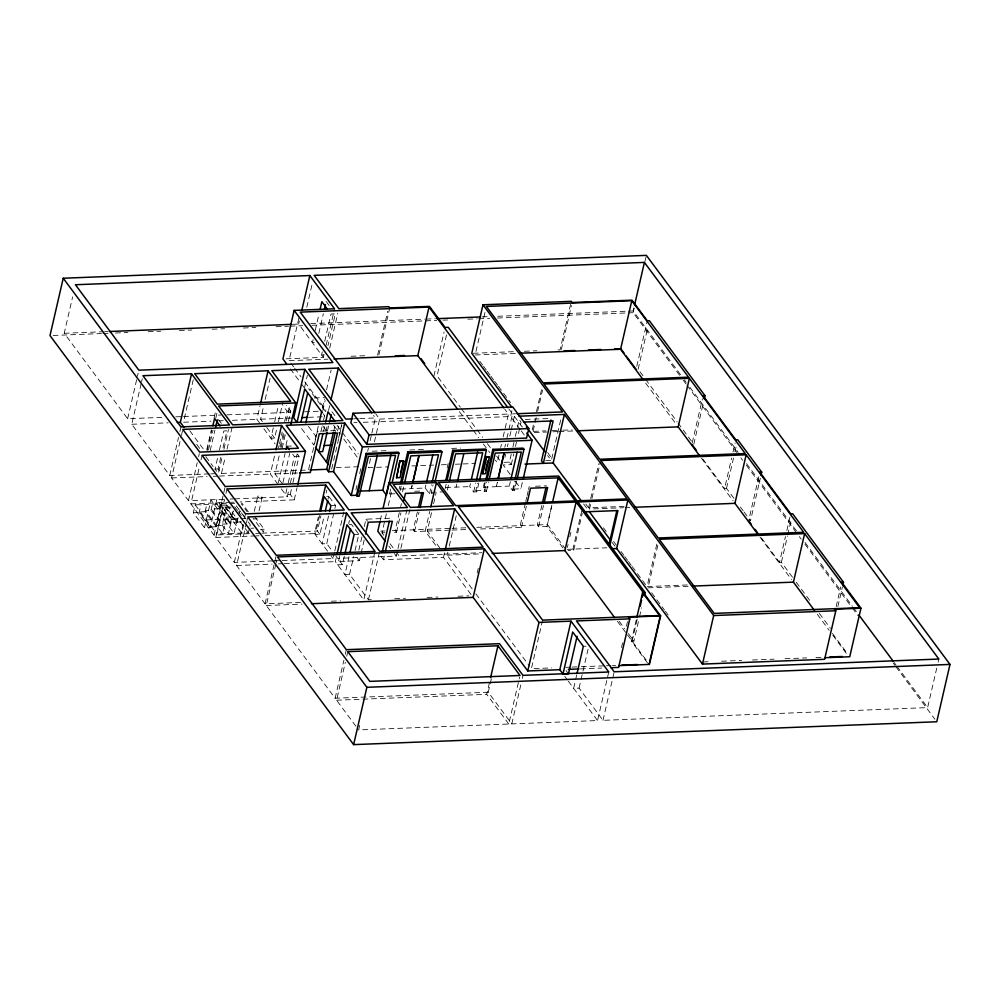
<?xml version="1.0" encoding="UTF-8"?>
<svg xmlns="http://www.w3.org/2000/svg" width="1000" height="1000" viewBox="0 0 1000 1000"><rect width="100%" height="100%" fill="white"/><g stroke="black" fill="none" stroke-linecap="round" stroke-linejoin="round"><path stroke-width="0.75" stroke-dasharray="5 3.75" d="M161.788 417.388L127.638 418.725L64.225 333.275L72.625 296.875M127.638 418.725L137.1 377.762M137.45 376.238L138.15 373.2M209.225 473.9L169.75 475.45L131.75 424.263L141.213 383.3M141.562 381.775L142.262 378.75M169.75 475.45L178.512 437.525M179.913 431.45L180.963 426.9M193.263 379.75L183.45 422.238L210.987 421.15M223.95 499.275L188.463 500.662L171.6 477.938L181.05 436.975M181.4 435.462L182.812 429.387M188.463 500.662L197.225 462.738M198.625 456.662L199.325 453.638M249.488 533.675L214 535.062L190.863 503.888L199.613 465.962M201.012 459.888L202.062 455.337M206.762 449.65L211.312 429.938M214.112 417.8L215.863 410.213M207.1 450.725L211.838 430.188M216.275 526.737L205.125 511.7L199.3 511.925L210.463 526.962L216.275 526.737L221.812 502.762L232.3 516.888L228.45 533.575L211 510.288L205.4 510.513L222.638 533.8L227.25 513.837L216.762 499.712L210.325 527.562L204.513 527.788L193.35 512.75L195.175 504.862L226.737 503.625L225.8 507.638L236.962 522.675L230.4 522.938L219.237 507.9L225.8 507.638M208.463 449.963L213.012 430.238M215.812 418.1L217.562 410.513M210.212 450.6L214.95 430.075M210.325 527.562L199.163 512.525L200.987 504.637M205.125 511.7L206.8 504.4M216.675 471.312L215.025 469.087L218.075 455.887M219.425 450.025L223.825 430.962L226.938 430.838L222.875 448.438M204.513 527.788L210.938 499.938L221.438 514.075L216.825 534.025L248.388 532.788L250.238 524.75L239.75 510.613L239.2 513M335.662 430.575L317.425 431.287L308.488 470.012L221.45 473.425L218.137 468.963L221.188 455.763M218.688 472.025L222.188 456.863M223.938 449.275L228.487 429.55M211 510.288L212.413 504.188M221.45 473.425L225.3 456.737M227.05 449.15L232.312 426.388M219.037 508.8L211.275 509.1L222.438 524.138L230.188 523.825L219.037 508.8L220.162 503.875M214 535.062L223.463 494.1M223.812 492.587L225.212 486.512M272.875 560.9L234.3 562.413L215.787 537.475L224.55 499.538M225.95 493.475L227 488.925M243.675 525L241.812 533.05L221.238 505.288L226.838 505.075L222.162 525.325L216.562 525.55M230.188 523.825L233.188 510.875L234.938 513.225M259.5 422.887L256.875 419.35L260.025 405.7M226.838 505.075L237.325 519.2L234.062 533.35L223.575 519.225M262.362 421.562L260.613 419.212L263.762 405.55M265.163 399.487L270.075 378.237M236.962 522.675L238.925 514.188M234.3 562.413L243.062 524.487M244.462 518.413L245.512 513.862M300.525 602.438L265.05 603.825L236.588 565.5L246.05 524.525M246.4 523.013L247.8 516.95M273.288 427.812L270.887 438.237L274.625 438.088L277.038 427.663M274.662 421.85L278.45 405.462M254.275 511.375L257.688 496.587M298.863 318.2L289.062 360.688L327.837 359.162M286.038 358.812L323.338 357.35L298.637 324.087L299.337 321.05M278.412 421.7L282.875 402.337M259.062 510.8L262.137 497.5M306.788 307.225L312.4 282.95M277.962 484.338L270.338 474.062L274.887 454.338M278.412 448.375L279.1 445.4M279.45 443.913L282.2 432M284.6 421.575L287.013 411.15L282.825 405.513M280.175 446.775L283.688 431.6M286.137 420.988L289.988 404.3M282.613 484.162L274.988 473.888L279.538 454.162M280.938 448.088L284.45 432.912M282.162 448.225L285.25 434.825M288.35 421.425L290.75 411L286.575 405.363M254.537 516.263L264.163 529.212L263.475 532.2L252.975 518.062M285.975 445.412L287.375 439.35M278.3 482.875L285.075 453.55M313.113 339.613L312.413 342.638L316.712 342.475M315.212 330.5L319.062 313.825M304.575 387.413L307.375 375.275M282.95 482.688L289.725 453.363M318.812 333.375L323.363 313.65M286.925 488.725L285.575 494.588L290.225 494.4L294.25 499.825L240.238 501.95M288.275 482.85L294.375 456.463L292.688 454.188M234.75 498.85L287.213 496.788L288.962 489.2M290.363 483.137L297.013 454.312M322.262 351.925L321.562 354.963L324.425 354.85M324.712 341.312L331.012 314L335.312 313.837L327.962 345.688M265.05 603.825L274.5 562.863M274.85 561.35L276.25 555.275M290.225 494.4L291.575 488.537M292.925 482.675L299.025 456.275L297.325 454M323.338 357.35L324.038 354.312M326.138 345.213L334.538 308.8M608.763 672L597.55 720.55L511.775 723.913L488.263 692.237L335.125 698.238L266.275 605.487L275.738 564.525M276.087 563.013L276.788 559.975M294.25 499.825L297.05 487.7M329.738 348.075L337.788 313.188M322.35 408.075L324.45 398.975M326.562 389.875L331.112 370.15M318.275 426.213L313.9 445.15L299.688 426.012M322.8 410.613L325.15 400.438M320.825 431.887L322.163 426.062M323.512 420.238L325.525 411.5L308.65 388.762M323.562 431.037L324.588 426.613M328.525 410.525L329.925 404.462M326.037 431L327.038 426.637M327.463 430.887L328.825 424.975M333.688 431.112L335.05 425.2M337.575 430.962L338.938 425.05M327.575 551.175L314.525 533.6L318.375 516.912M319.662 515.525L315.262 534.587L319.913 534.4L323.975 516.8M338.663 437.713L341.688 424.625M319.913 534.4L317.387 531.013L320.887 515.837M326.15 493.075L326.85 490.05M331.675 469.1L341.825 425.1M328.038 499.212L328.713 496.275L324.062 496.463M328.55 515.962L322.113 543.825L326.763 543.638L332.225 551M326.763 543.638L333.537 514.312M334.888 508.45L335.575 505.513L328.713 496.275M377.587 355.225L387.738 311.225M378.875 354.975L389.738 307.938M282.125 560.538L333.038 558.538L334.438 552.475M334.787 550.95L343.9 511.5M374.988 551.4L363.787 599.95L335.325 561.625L336.725 555.55M339.775 555.938L337.713 564.837L342.362 564.663L344.425 555.75M355.913 489.812L356.938 485.387M359.663 473.612L361.362 466.25M342.362 564.663L339.975 561.438L341.025 556.888M348.738 523.513L349.438 520.475M367.675 451.337L368.375 448.3M370.125 440.712L371.525 434.65M371.875 433.125L375.387 417.962L373.525 415.462M370.562 458.55L368.462 467.663L388.625 466.863M374.412 441.863L379.675 419.113L375.975 414.137M349.025 556.725L344.913 574.525L349.562 574.35L368.438 599.775L373.062 599.587M349.562 574.35L353.675 556.538M355.037 550.612L358.812 534.288L351.613 524.6L348.512 524.712M358.812 550.2L361.887 536.9M364.275 526.562L365.975 519.175L390.037 518.225L391.562 520.288M339.975 561.438L359.4 560.675L360.763 554.763M361.1 553.288L364.175 539.987M335.125 698.238L343.888 660.312M345.288 654.25L346.337 649.688M355.887 726.213L336.587 700.212L345.35 662.288M346.75 656.213L347.8 651.663M380.25 520.612L382 513.025M390.675 489.012L389.3 494.988L388.562 494L398.125 493.625M383.787 535.275L381.975 532.85L386.538 513.125M388.288 505.538L391.788 490.363M368.438 599.775L379.637 551.225M399.15 489.15L399.837 486.175M471 594.475L443.462 557.375L383.45 559.738L384.475 555.3M400.163 490.513L401.2 486.05M402.512 491.875L403.9 485.875M399.325 512.612L395.188 530.55L396.475 532.275L392.125 532.45M400.712 506.637L401.4 503.65M396.475 532.275L400.95 512.85M433.913 376L444.075 332.013M446.512 334.913L437.062 375.887L460.337 407.25M412.05 485.538L411.425 488.625L425.188 487.987L429.5 493.787L432.3 493.675L431.3 492.325L433.013 484.875M412.113 485.625L411.425 488.625L400.662 489.05M335.875 555.9L337.688 558.35L396.225 556.062L397.625 549.987M397.975 548.475L407.075 509.025M359.688 725.375L358.638 729.925L508.787 724.038L519.65 677M400.875 548.362L409.988 508.913M417.413 511.9L413.275 529.85L414.55 531.575L425.188 531.15L436.912 546.962M414.55 531.575L419.038 512.137M425.188 487.987L425.887 484.988M429.5 493.787L431.575 484.787M425.188 531.15L429.738 511.425M439.925 548.088L427.287 531.075L431.838 511.35M433.587 503.762L436.037 493.137M447.113 468L448.15 463.488M484.963 312.5L475.15 354.975L516.925 353.338M445.125 488.675L446.15 484.225M447.312 490.012L448.713 483.988M456.8 484.05L456.112 487.062M443.462 557.375L444.513 552.825M472.15 588.862L447.15 555.188L447.85 552.163M449.25 546.087L456.25 515.75M478.85 482.938L476.8 491.838L473.663 491.962L469.7 486.625L470.387 483.6M473.663 491.962L475.75 482.925M476.8 491.838L475.85 490.575L477.575 483.15M485.188 482.688L483.438 490.275L484.312 491.45L486.4 491.375L483.312 487.2L484.325 482.788M484.312 491.45L486.413 482.35M486.4 491.375L488.438 482.537M498.975 455.025L497.225 462.612L495.375 460.125M500.725 447.438L501.425 444.4M503.175 436.812L508.438 414.062L504.738 409.087M520.363 429.7L510.575 416.525L512.15 409.725M504.812 447.275L505.513 444.237M506.925 438.175L512.525 413.9L508.8 408.875M483.312 487.2L496.35 486.688L497.3 482.188M496.35 486.688L497.362 482.275M477.163 572.962L478.225 568.4M504.913 457.35L505.613 454.312M507.362 446.725L508.062 443.688M509.812 436.1L510.863 431.55M511.213 430.037L514.362 416.388L517.4 416.262M510.25 474.475L503.162 464.938L511.262 464.613L509.412 462.125L511.512 453.038M512.913 446.975L513.962 442.425M515.363 436.362L517.112 428.787M517.463 427.262L519.212 419.688L521.062 422.175L517.913 435.812M511.262 464.613L513.713 454M515.462 446.425L516.512 441.875M516.6 481.163L514.5 490.262L512.475 490.35L509.325 486.087L510.337 481.675M512.475 490.35L514.525 481.512M514.5 490.262L513.625 489.087L515.375 481.512M532.25 429.913L534.35 420.812M536.45 411.7L541.7 388.95M533.088 431.05L536.237 417.4M537.638 411.325L542.55 390.087M513.625 489.087L520.875 488.8L522.625 481.225M570.588 304.35L560.075 349.862L556.975 349.988M525.413 503.05L520.188 525.65L521.475 527.375L478.237 529.075M525.763 501.55L526.8 497.025M527.15 495.525L528.188 491M528.538 489.5L529.237 486.488M561.3 349.525L571.462 305.525M521.475 527.375L526.337 506.287M508.787 724.038L486.737 694.325L489.538 682.188M488.263 692.237L491.413 678.575M551.675 458.975L561.125 418M541.85 505.4L537.325 524.975L538.612 526.7L546.962 526.375L563.212 548.263M538.612 526.7L543.475 505.613M546.962 526.375L551.875 505.138M565.862 549.4L547.438 524.587L551.987 504.862M511.775 723.913L520.887 684.475M522.288 678.4L522.987 675.362M542.6 620.138L531.388 668.688L551.663 667.887M567.375 547.463L568.075 544.438M569.825 536.85L570.875 532.3M581.75 510.85L572.925 549.125L573.737 550.225L568.088 550.45M573.737 550.225L582.225 513.425M680.575 374.775L633.2 310.963L633.913 307.925M679.562 375.25L633.138 312.7L634.175 308.175M644.975 261.4L646.025 256.875M624.163 506.4L588.587 507.8L590.337 500.213M590.688 498.688L598.737 463.8M590.562 504.487L589.513 509.05L623.55 507.713M591.962 498.425L600.363 462.013M636.788 366.3L646.938 322.312M638.125 369.263L647.938 326.775M576.737 674.825L573.625 688.325L579.075 688.112L603 720.337L927.625 707.6L936.737 668.162M579.075 688.112L588.075 649.112M603 720.337L614.2 671.787M621.525 647.463L622.575 642.913M626.425 626.225L627.475 621.675M647.463 662.887L631.35 641.175L636.6 618.425M632.137 641.15L637.388 618.387M631.35 641.175L633.913 641.075L639.163 618.325M639.513 616.8L641.612 607.7M687.25 584.963L647.025 586.538L657.188 542.537M657.812 545.363L648 587.85L688.225 586.263M692.25 442.8L702.412 398.812M693.787 444.25L703.6 401.763M733.9 498.288L726.513 488.338L724.625 488.413L731.637 458.075M733.037 452L735.138 442.9M726.513 488.338L733.525 458M734.925 451.925L736.325 445.863M758.787 476.75L748.625 520.75L750.512 520.675L760.325 478.2M792.513 577.25L781.4 562.288L779.525 562.362L785.475 536.575M786.875 530.5L790.025 516.85M781.4 562.288L787.362 536.5M787.712 534.975L791.213 519.812M836.162 606.638L840.725 586.912M837.9 606.562L842.45 586.838M938.138 662.087L938.838 659.05M64.225 333.275L103.038 331.763M104.588 331.7L107.688 331.575M292.425 324.325L298.637 324.087M310.725 323.612L424.45 319.15M426.012 319.088L435.363 318.725M482.1 316.887L488.325 316.65M497.675 316.275L626.975 311.2M628.538 311.15L633.2 310.963M53.113 335.462L101.45 333.562M103.012 333.5L109.25 333.25M115.487 333.013L127.963 332.525M148.225 331.725L160.7 331.238M179.412 330.5L191.887 330.012M212.15 329.225L224.625 328.725M243.337 328L255.812 327.512M276.075 326.712L288.55 326.225M290.113 326.163L302.587 325.675M311.938 325.3L436.675 320.412M442.912 320.163L447.587 319.988M467.863 319.188L477.212 318.825M478.775 318.762L489.688 318.337M497.488 318.025L626.9 312.95M628.45 312.887L633.138 312.7M351.05 356.262L368.225 355.588M473.338 353.275L515.15 351.625M524.45 351.262L536.838 350.775M314.375 397.975L324.387 397.587M287.013 411.15L290.75 411M175.763 416.838L181.962 416.587M183.512 416.525L220.763 415.062M226.975 414.825L290.613 412.325M304.575 411.775L321.65 411.112M131.75 424.263L168.188 422.837M218.637 420.85L223.225 420.675M232.4 420.312L256.875 419.35M260.613 419.212L293.675 417.912M308.463 417.325L325.575 416.662M353.6 418.812L358.275 418.625M359.825 418.562L375.387 417.962M379.675 419.113L508.438 414.062M512.525 413.9L515.55 413.775M353.95 422.675L357.05 422.55M363.25 422.312L510.575 416.525M525.325 419.45L551.287 418.425M533.438 431.362L545.825 430.887M552.013 430.637L561.287 430.275M562.837 430.213L572.125 429.85M534.288 432.5L546.663 432.025M552.85 431.775L557.5 431.6M559.038 431.538L574.513 430.925M286.762 446.213L291.413 446.037M372.312 451.225L387.425 450.625M409.675 450.025L423.438 449.4M451.625 448.425L460.637 448.062M294.375 456.463L299.025 456.275M215.025 469.087L218.137 468.963M336.175 467.6L361.062 466.625M210.75 473.85L216.812 473.612M411.9 465.95L433.625 465.1M441.375 464.8L447.587 464.55M455.337 464.25L461.55 464.012M463.1 463.95L475.513 463.462M504.012 462.337L509.412 462.125M545.7 460.712L551.325 460.487L547.625 455.5M171.6 477.938L207.087 476.55M213.25 476.3L217.887 476.125M219.425 476.062L270.338 474.062M274.988 473.888L298.038 472.975M445.588 487.475L469.7 486.625M496.275 486.6L509.325 486.087M535.462 486.238L546.375 485.812M414.712 491.275L422.238 490.975M230.125 499.025L233.212 498.913M431.3 492.325L443.15 491.85M475.85 490.575L483.438 490.275M190.863 503.888L229.438 502.375M230.975 502.312L234.062 502.188M229.662 503.512L235.538 503.275L235.263 504.462L246.425 519.5M230.338 506.875L225.938 507.05L237.1 522.087M226.15 508.05L233.9 507.75M330.925 505.7L335.575 505.513M193.35 512.75L199.163 512.525M221.438 514.075L227.25 513.837M232.3 516.888L226.488 517.125L216 502.987M206.337 519.9L237.887 518.663L248.388 532.788M240.825 518.538L246.7 518.312M231.725 519.425L237.325 519.2M236.637 522.188L241.5 521.912M625.087 507.65L629.738 507.463M250.875 528.263L253.812 528.15M260.387 529.362L264.163 529.212M255.662 533.425L260.3 533.25M261.837 533.188L317.387 531.013M215.787 537.475L254.363 535.962M255.9 535.9L258.988 535.775M265.163 535.538L314.525 533.6M380.688 531.125L385.037 530.95M392.287 530.662L450.462 528.387M452.013 528.325L465.962 527.775M476.8 527.35L547.438 524.587M381.975 532.85L384.875 532.737M427.287 531.075L450.45 530.163M451.987 530.1L467.438 529.5M354.162 534.475L358.812 534.288M274.413 560.837L280.587 560.6M442.325 554.25L399.125 555.95L397.325 553.513M444.425 554.175L481.737 552.7M567.275 549.35L606.75 547.8M447.15 555.188L481.238 553.85M236.588 565.5L272.075 564.1M278.25 563.862L282.875 563.675M284.413 563.612L335.325 561.625M331.388 601.225L340.637 600.862M394.688 598.737L405.5 598.325M427.125 597.475L437.938 597.05M458.013 596.263L468.825 595.837M266.275 605.487L302.05 604.087M583.325 646.325L586.05 646.213M565.7 667.337L570.375 667.15M571.938 667.087L579.738 666.787M581.3 666.725L604.688 665.812M606.25 665.75L610.925 665.562M612.487 665.5L615.612 665.375M703.012 661.95L710.738 661.65M721.575 661.225L741.688 660.438M752.513 660.013L774.175 659.163M785 658.737L806.663 657.887M815.95 657.525L822.138 657.275M580.487 668.888L601.825 668.05M336.587 700.212L486.737 694.325M684.287 379.775L686.15 382.287M689.862 387.287L738.162 452.35M746.513 463.612L796.663 531.175M805.025 542.438L852.4 606.25M853.325 607.5L857.038 612.513M894.188 662.562L896.05 665.062M896.975 666.312L927.625 707.6M683.275 380.25L686.062 384.012M686.988 385.262L737.125 452.812M740.837 457.812L742.7 460.312M746.413 465.312L795.625 531.613M799.338 536.625L801.2 539.125M804.912 544.125L851.338 606.675M852.262 607.925L857.837 615.425M893.125 662.962L894.975 665.462M895.913 666.712L934.9 719.25M639.975 371.763L644.625 378.013M645.55 379.263L677.087 421.75M678.012 423L692.862 443M740.362 507L743.138 510.725M744.05 511.975L750.512 520.675M796.213 582.225L811.012 602.175M819.338 613.387L830.438 628.35M702.812 459.025L724.625 488.413M761.35 537.888L779.525 562.362M832.387 633.375L847.913 654.287M645.7 383.113L676.4 424.475M701.438 458.212L733.075 500.838M759.987 537.087L791.525 579.575M817.262 614.25L829.188 630.312M832.85 635.25L847.525 655.013M479.8 361.25L482.587 365.012M483.525 366.262L486.312 370.025M487.238 371.275L490.037 375.037M490.962 376.287L493.75 380.05M494.688 381.3L497.475 385.062M498.413 386.312L510.5 402.6M547.625 452.625L552.288 458.9M585.788 504.038L588.587 507.8M603.425 527.788L606.213 531.538M613.625 541.538L616.413 545.288M621.05 551.538L623.837 555.288M624.763 556.538L627.55 560.288M628.475 561.538L631.25 565.288M632.188 566.538L647.025 586.538M651.663 592.788L664.5 610.075M665.425 611.312L668.175 615.013M583.6 503.963L588.212 510.175M612.188 542.475L614.95 546.2M514.362 416.388L522.337 427.125M521.25 430.9L526.575 438.088M461.275 408.5L476.175 428.575M477.1 429.825L482.688 437.35M487.35 443.625L491.075 448.65M496.662 456.175L500.387 461.188M515.562 481.637L520.875 488.8M619.175 621.225L624.7 628.675M628.375 633.638L633.913 641.075M617.4 621.3L626.613 633.7M627.525 634.938L647.35 661.65M459.375 411.613L472.3 429.025M473.225 430.262L478.762 437.725M483.375 443.95L489.837 452.663M326.163 301.512L329.825 306.45M566.05 670.562L568.45 673.8M564.775 676.4L567.425 679.975M568.312 681.162L597.55 720.55M475.85 593.85L529.538 666.188M331.9 411.675L337.05 418.612M290.9 363.175L293.675 366.9M294.6 368.15L301.062 376.863M304.75 381.838L325.988 410.438M337.075 425.363L358.312 453.975M333.612 425.337L340.1 434.062M343.8 439.05L357.688 457.775M290.3 368.875L300.45 382.537M301.363 383.787L304.137 387.512M323.062 413.638L324.837 416.037M322.775 425.838L327.212 431.825M308.463 426.4L316.462 437.163M390.1 543.787L393.713 548.65M388.85 546.125L390.688 548.612M394.375 553.575L396.225 556.062M365.975 519.175L367.5 521.225M381.163 556.65L383.45 559.738M266.75 427.463L274.625 438.088M263.875 428.787L275.075 443.862M357.113 557.6L359.4 560.675M281.35 488.888L287.213 496.788M331.225 556.087L333.038 558.538M218.588 419.588L221.375 423.338M189.775 430.763L204.25 450.25M248.325 511.8L241.825 503.025L241.55 504.225L247.125 511.737M196.675 444.363L201.213 450.475M205.75 456.587L213.175 466.587M234.75 506.7L237.537 510.462M238.463 511.712L241.25 515.475M195.175 504.862L216.825 534.025M256.988 518.688A2.263 1.087 13 0 1 254.438 518.688M258.25 497.5A2.263 1.087 13 0 0 262.025 497.762A2.263 1.087 13 0 0 259.462 495.875A2.263 1.087 13 0 0 258.25 497.5"/><path stroke-width="1.5" d="M63.238 278.238L50 335.575L353.625 744.625L936.762 721.762L950 664.425L646.375 255.375L63.238 278.238L366.863 687.3L353.625 744.625M183.962 427.25L180.338 422.35L191.55 373.8L142.963 375.712L180.963 426.9L229.55 425L191.55 373.8M212.85 425.8L214.55 418.462L220.113 425.962M215.625 427.137L217.325 419.812M260.725 402.663L268.075 370.8L194.662 373.688L217.262 404.137L290.688 401.262L268.075 370.8M294.137 310.387L332.863 362.562L138.85 370.175L75.438 284.738L309.85 275.538L334.538 308.8L294.137 310.387L282.925 358.938L286.613 363.913M301.788 310.425L309.85 275.538M275.938 449.787L281.55 425.513L182.812 429.387L199.675 452.113L298.412 448.237L281.55 425.513M290.875 424.175L295.788 402.938L271.825 370.662L304.887 369.363L342.887 420.55L232.662 424.875L218.612 405.962L295.788 402.938M286.087 449.15L286.762 446.213L289.3 449.625M304.887 369.363L293.675 417.912L297.025 422.425L304.762 388.913L322.175 412.45M320.112 309.275L321.863 301.688L327.35 309.075M324.412 309.1L325.462 304.55M300.925 422.262L307.65 393.125M305.8 422.812L311.512 398.088M297.75 484.663L305.462 451.287L286.2 425.337L344.725 423.038L362.45 446.912L351.238 495.462L356.488 495.25L357.225 496.25L359.212 496.175L368.387 456.413L395.588 455.337L386.413 495.1L382.775 490.213L390.938 454.875M319.275 421.85L321.637 411.65M322.875 434L318.788 451.737L322.675 451.587L327.113 432.362M325.613 422.175L328 411.825L334.875 421.087M330.975 399.913L338.338 368.05L308.775 369.212L345.825 419.113L352.05 418.875M329.5 422.025L331.213 414.625M326.512 462.15L333.338 432.587M351.238 495.462L333.512 471.587L328.562 471.775L326.725 469.3L335.325 432.062M328.562 471.775L337.512 433.062L319.275 433.775L310.325 472.5L299.575 472.912M319.788 510.838L325.737 485.05L227 488.925L245.512 513.862L344.25 509.988L325.737 485.05M320.675 511.125L324.062 496.463L330.925 505.7L329.562 511.562M333.512 471.587L344.725 423.038M325.325 510.938L327.7 500.675M353.038 413.263L350.838 422.8L366.85 444.35L526.575 438.088L528.787 428.562L512.775 407L353.038 413.263L369.05 434.825L366.85 444.35M337.075 554.038L346.538 513.075L247.8 516.95L276.25 555.275L374.988 551.4L346.538 513.075M340.462 552.975L346.962 524.775L354.162 534.475L350.05 552.275M356.488 495.25L366.15 453.413L398.212 452.15L398.963 453.15L392.062 483.038M357.225 496.25L366.887 454.4L366.15 453.413M345.112 552.788L350.588 529.05M369.175 490.75L377.337 455.4M365.538 534.075L368.263 522.25L392.325 521.312L385.5 550.862M457.525 409.125L417.825 355.637L429.025 307.087L300.262 312.137L375.05 412.887M379.9 522.137L377.8 531.237L385.163 541.163M383.05 508.475L389 482.688L558.65 476.037L577.075 500.85L627.075 498.9L564.375 414.425L518.913 416.2M399.938 460.825L396.55 477.75L400.012 477.612L403.8 461.225L399.938 460.825L396.55 477.75M382.188 552.212L389.35 521.188M400.637 472.6L403.387 460.688M400.525 483.2L407.75 451.925L440.925 450.625L441.938 451.975L435.05 481.763M401.887 483.062L408.762 453.275L407.75 451.925M404.6 482.863L410.838 455.85L438.5 454.775L432.262 481.788M403.713 500.887L405.438 493.413L423.525 492.7L420.075 507.65M412.738 482.537L418.975 455.525M412.812 482.625L419.05 455.613M418.45 507.425L421.9 492.475M426.575 481.987L432.812 454.975M430.788 506.875L436.4 482.6L393.188 484.3L410.337 507.4L453.537 505.7L436.4 482.6M704.3 398.738L705 395.7L649.338 320.712L647.288 320.788L631.975 300.15L572.163 302.5L571.287 301.325L482.987 304.788L471.788 353.338L511.55 406.912M445.9 479.988L452.75 450.3L485.45 449.025L486.388 450.288L479.538 479.963M447.175 479.762L453.688 451.575L452.75 450.3M449.4 480.975L455.662 453.862L482.7 452.8L476.45 479.913M457.562 481.125L463.762 453.913M445.213 549.788L454.663 508.825L351.188 512.888L379.637 551.225L483.125 547.163L454.663 508.825M471.438 479.087L477.7 451.975M486.112 456.538L482.3 473.062L482.837 473.787L485.513 473.688L489.325 457.15L486.112 456.538L486.65 457.262L482.837 473.787M485.662 469.95L487.75 460.938M485.887 479.663L492.887 449.325L523.075 448.137L523.95 449.312L517.3 478.137M487.113 479.312L493.762 450.5L492.887 449.325M489.125 479.588L495.25 453.075L521.325 452.05L515.2 478.562M498.325 477.762L504.1 452.725M498.387 477.85L504.175 452.812M577.1 636.3L568.45 673.8L563 674.013L559.8 669.7L527.762 670.962L473.15 597.375L484.363 548.825L277.488 556.938L346.337 649.688L499.462 643.688L522.987 675.362L608.763 672L571.013 621.15L538.975 622.413L484.363 548.825M511.025 478.725L517.137 452.212M523.337 478.188L532.087 440.262L526.775 433.1M527.038 503.275L530.513 488.212L547.65 487.537L544.175 502.6M490.588 677.638L497.95 645.775L347.8 651.663L369.85 681.375L520 675.487L497.95 645.775M550.938 419.95L541.487 460.875L543.337 463.35L553.125 420.913L524.113 422.05M542.55 502.388L546.025 487.312M581.75 501.475L553.162 462.975L564.375 414.425M552.575 502.1L558.175 477.825L438.5 482.525L455.637 505.625L575.325 500.925L558.175 477.825M527.762 670.962L538.975 622.413M614.637 617.575L564.9 550.575L576.112 502.025L458.363 506.637L542.6 620.138L660.35 615.513L649.5 662.55M642.9 379.35L620.575 349.275L631.788 300.725L486.362 306.438L543.1 382.875L688.538 377.175L631.788 300.725M634.612 304.887L644.412 262.413L314.15 275.363L338.837 308.637L388.8 306.675L389.738 307.938L429.487 306.388L445.125 327.45L448.263 327.337L507.863 407.625M559.8 669.7L571.013 621.15M563 674.013L572.7 632.013L583.325 646.325L577.087 673.325M608.975 544.8L616.788 510.938M609.788 545.887L617.95 510.562L584.113 511.887M834.275 608.688L835.812 610.763L824.6 659.312L702.463 664.1L616.688 548.538L627.888 499.988L577.888 501.95L645.113 592.525L644.412 595.562M618.85 665.612L649.412 664.412L660.612 615.862L628.525 617.125L629.8 618.85L618.6 667.4L610.975 667.7M699.575 455.7L678.175 426.863L689.375 378.312L543.95 384.012L599.788 459.25L745.225 453.537L689.375 378.312M636.95 616.9L642.562 592.625L645.113 592.525M640.188 606.25L641.587 600.188M642.288 597.15L643.35 592.6M758.125 534.587L734.938 503.338L746.15 454.787L600.712 460.5L658.238 537.987L803.662 532.275L746.15 454.787M702.463 664.1L713.675 615.55L627.888 499.988M761.025 475.163L761.725 472.125L737.725 439.787L735.837 439.862L703.112 395.775L705 395.7M814.513 610.55L793.425 582.137L804.638 533.587L659.212 539.3L714.212 613.4L859.65 607.7L804.638 533.587M842.8 585.325L843.5 582.288L792.613 513.737L790.725 513.812L759.837 472.2L761.725 472.125M841.775 582.362L860.95 608.2L849.737 656.75L825 657.712M109.237 331.512L290.875 324.387M436.912 318.663L480.538 316.95M395.337 355.838L404.513 355.475M334.05 358.925L417.825 355.637M564.012 350.925L574.75 350.5M588.55 349.963L600.825 349.487M614.625 348.938L619.225 348.762M520.013 353.225L620.575 349.275M177.3 422.475L180.338 422.35M302.238 417.575L306.9 417.388M329.812 420.763L334.113 420.6M517.075 413.725L562.537 411.938L482.987 304.788M369.05 434.825L528.787 428.562M577.612 430.8L678.175 426.863M324.113 445.487L331.262 445.213M362.45 446.912L532.087 440.262M305.462 451.287L202.062 455.337L225.212 486.512L328.6 482.463L348.9 509.812L407.425 507.512L389 482.688M366.887 454.4L398.963 453.15M408.762 453.275L441.938 451.975M453.688 451.575L486.388 450.288M493.762 450.5L523.95 449.312M486.65 457.262L489.325 457.15M400.337 461.362L403.8 461.225M310.012 469.95L326.725 469.3M525 464.075L553.162 462.975M360.112 491.1L382.775 490.213M634.375 507.287L734.938 503.338M492.088 553.425L564.9 550.575M612.137 548.713L616.688 548.538M692.862 586.087L793.425 582.137M840.863 582.4L843.5 582.288M311.388 603.725L473.15 597.375M834.663 609.225L860.95 608.2M629.8 618.85L576.462 620.938L614.2 671.787L938.838 659.05L644.412 262.413M713.675 615.55L835.812 610.763M621.85 665.138L637.438 664.525M648.363 664.1L649.412 664.412M829.875 656.975L842.25 656.488M568.3 669.362L578.962 668.95M366.863 687.3L950 664.425M858.9 615.013L893.263 661.312M691.9 444.325L696.45 450.45M749.538 521.975L751.363 524.425M754.987 529.312L757.712 532.987M620.763 348.7L624.362 353.562M626.163 355.988L636.087 369.338M526.35 426.85L544.85 451.763M589.125 511.413L610.337 539.987M576.112 502.025L660.612 615.862M642.562 592.625L659.575 615.55M429.025 307.087L503.812 407.837M421.037 358.65L424.712 363.612M338.338 368.05L371.675 412.962M315.525 447.35L328.237 464.475"/></g></svg>
